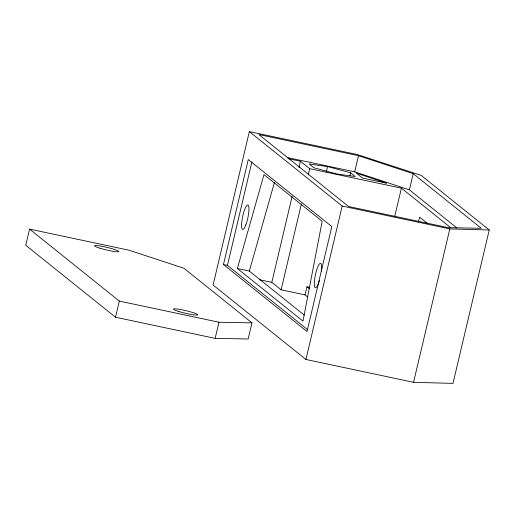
<?xml version="1.0" encoding="UTF-8"?>
<svg xmlns="http://www.w3.org/2000/svg" width="515" height="515" viewBox="0 0 515 515"><rect width="100%" height="100%" fill="white"/><g stroke="black" fill="none" stroke-linecap="round" stroke-linejoin="round"><path stroke-width="0.77" d="M29.567 229.104L25.75 245.256L115.495 317.221L215.141 338.374L248.159 338.992L251.977 322.847L183.894 268.251L129.214 250.258L29.567 229.104L119.313 301.075L218.959 322.229L251.977 322.847M115.495 317.221L119.313 301.075M249.35 131.615L213.088 285.014L305.929 359.47L413.551 382.31L452.988 383.385L489.25 229.986L421.167 175.383L356.972 154.461L249.35 131.615L342.192 206.071L449.814 228.911L489.25 229.986M223.459 264.517L248.269 159.56L331.821 226.568L307.011 331.525L223.459 264.517L227.443 265.367L307.88 329.87M227.443 265.367L251.887 161.961M215.141 338.374L218.959 322.229M307.513 296.872L305.015 294.87L281.1 289.797L271.817 282.349L292.134 196.402M298.97 167.497L300.445 161.246L287.969 158.594M281.1 289.797L301.417 203.85M308.253 174.939L309.727 168.688L300.445 161.246M326.278 172.016L327.572 166.545L350.606 172.802L355.247 176.529L336.855 173.993L313.828 167.736L309.18 164.008L327.572 166.545M305.015 294.87L306.927 286.797L309.824 287.415M305.929 359.47L342.192 206.071M349.865 175.93L350.606 172.802M456.85 227.907L409.38 189.842L354.7 171.849L358.517 155.697L258.871 134.55L348.616 206.521L448.262 227.669L481.28 228.293L413.197 173.69L358.517 155.697M394.754 216.274L401.404 188.149L309.727 168.688M409.38 189.842L413.197 173.69M413.551 382.31L449.814 228.911M418.399 221.849L419.667 217.195L427.662 223.613M237.37 268.527L263.989 174.617L322.165 221.276L302.981 321.135L237.37 268.527L249.331 271.064L304.314 315.154M249.331 271.064L274.418 182.542M287.222 157.526L354.7 171.849M259.341 279.703L271.817 282.349M401.404 188.149L450.754 227.72M306.927 286.797L309.425 288.799M319.487 280.482A12.515 2.672 -78 0 1 314.35 285.104A12.515 2.672 -78 0 1 318.373 265.669A12.515 2.672 -78 0 1 321.431 271.109M386.353 183.128L362.438 178.055L356.251 173.091L386.353 183.128M245.842 224.894A12.515 2.672 -78 0 0 248.127 205.118A12.515 2.672 -78 0 0 241.825 221.669A12.515 2.672 -78 0 0 245.842 224.894M99.916 248.198A12.515 1.307 13.3 0 0 118.881 251.61A12.515 1.307 13.3 0 0 101.391 246.222A12.515 1.307 13.3 0 0 99.916 248.198M178.827 311.485A12.515 1.307 13.3 0 0 197.792 314.897A12.515 1.307 13.3 0 0 180.308 309.509A12.515 1.307 13.3 0 0 178.827 311.485"/></g></svg>
